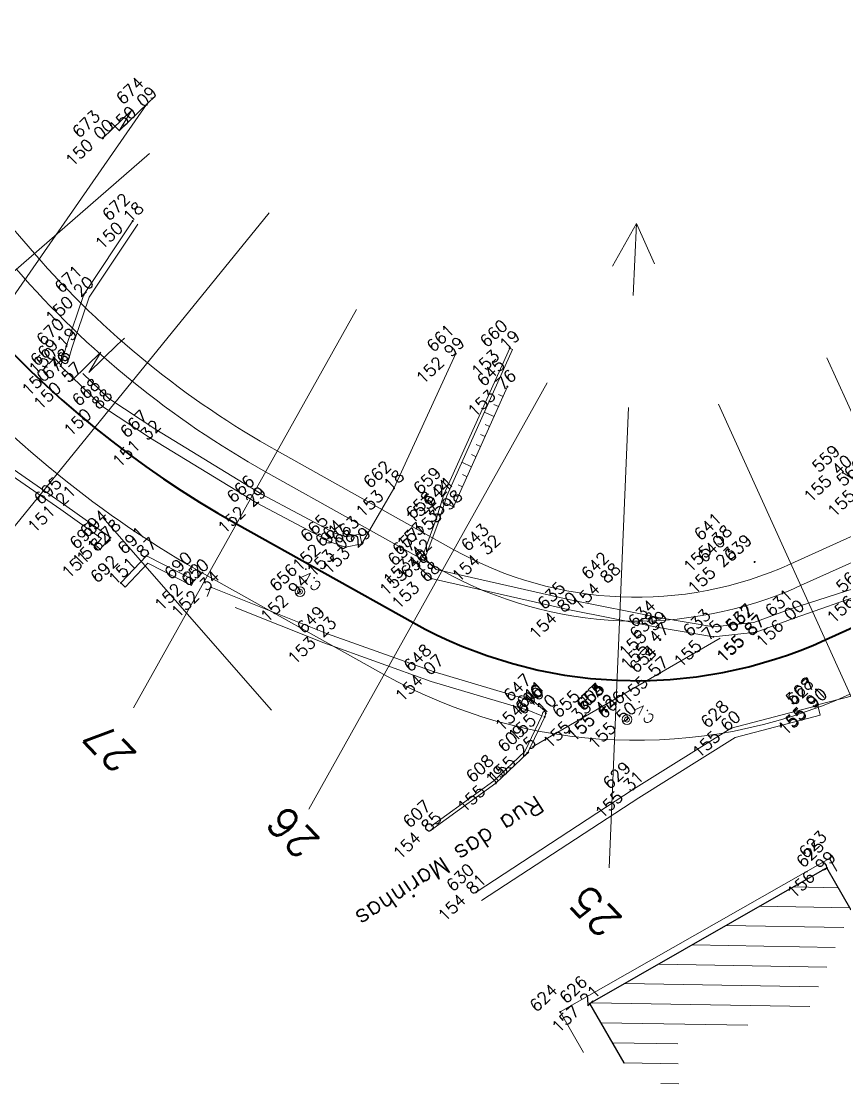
# Model space of a CAD drawing. Header units: millimetres. Extents: x -16 to 1007, y 828 to 1356.
# Drawn here: x 651.6 to 693, y 1204.5 to 1258 of the extents above; entities that cross this region are included whole.
import ezdxf
from ezdxf.enums import TextEntityAlignment as Align

# ---------------------------------------------------------------- set-up
doc = ezdxf.new("R2010")
doc.units = ezdxf.units.MM
doc.header["$LTSCALE"] = 4
for name, pattern in [('CONTINUOUS1', [0, 0, 0]), ('DASHED', [0.75, 0.5, -0.25]), ('DGN2', [8.182077, 4.091038, -4.091038]), ('DGN4', [16.364154, 8.182077, -4.091038, 0, -4.091038])]:
    doc.linetypes.add(name, pattern=pattern)
doc.layers.get('0').update_dxf_attribs({"linetype": 'CONTINUOUS1', "lineweight": 0})
for name, color, linetype, lineweight, true_color in [('1', 1, 'DASHED', 0, 0xff0000), ('20', 4, 'CONTINUOUS1', 0, 0x00ffff), ('53', 3, 'CONTINUOUS1', 0, 0x00ff00), ('56', 6, 'CONTINUOUS1', 0, 0xff00ff), ('6', 2, 'CONTINUOUS1', 0, 0xffff00), ('9', 1, 'CONTINUOUS1', 0, 0xff0000)]:
    doc.layers.add(name, color=color, linetype=linetype, lineweight=lineweight, true_color=true_color)
for name, color, linetype, lineweight in [('10', 7, 'CONTINUOUS1', 0), ('11', 7, 'CONTINUOUS1', 0), ('12', 7, 'CONTINUOUS1', 0), ('13', 7, 'CONTINUOUS1', 0), ('2', 7, 'CONTINUOUS1', 0), ('4', 7, 'CONTINUOUS1', 0), ('57', 7, 'CONTINUOUS1', 0), ('Level 1', 7, 'Continuous', 0)]:
    doc.layers.add(name, color=color, linetype=linetype, lineweight=lineweight)
doc.styles.get("Standard").update_dxf_attribs({"font": 'txt_____.ttf'})

# ---------------------------------------------------------------- blocks, each defined once
blk = doc.blocks.new('anonymous')
at = {"color": 7, "lineweight": 0}
for p, q in [((-101.865, 31.711), (-110.342, 41.412)), ((-105.092, 38.475), (-96.21, 33.507))]:
    blk.add_line(p, q, dxfattribs=at)
at = {"layer": '1', "color": 7, "linetype": 'DGN2', "flags": 128}
for points in [[(-112.07, 49.337), (-111.905, 49.928), (-111.041, 52.496), (-108.598, 56.163)], [(-97.417, 40.577), (-98.109, 40.44), (-98.687, 40.628), (-102.332, 42.569), (-107.678, 45.831), (-110.047, 47.393), (-112.07, 49.337)], [(-110.712, 40.014), (-110.411, 40.348), (-112.456, 41.806), (-115.818, 44.133), (-116.156, 44.351), (-120.45, 43.437), (-128.28, 41.791)], [(-105.892, 37.986), (-108.087, 39.114), (-109.22, 37.912)], [(-88.268, 31.431), (-88.928, 31.704), (-93.842, 33.165), (-99.227, 35.098), (-105.096, 37.437)]]:
    blk.add_lwpolyline(points, dxfattribs=at)
at = {"layer": '1', "color": 7, "flags": 128}
for points in [[(-110.489, 39.813), (-110.712, 40.014)], [(-109.438, 38.118), (-109.22, 37.912)], [(-105.755, 38.253), (-105.892, 37.986)], [(-104.911, 37.901), (-105.096, 37.437)], [(-88.073, 31.562), (-88.118, 31.687)]]:
    blk.add_lwpolyline(points, dxfattribs=at)
at = {"layer": '10', "color": 7, "linetype": 'CONTINUOUS1'}
blk.add_line((-95.711, 42.876), (-97.338, 40.069), dxfattribs=at)
at = {"layer": '10', "color": 7, "linetype": 'CONTINUOUS1', "flags": 128}
for points in [[(-108.146, 62.182), (-115.153, 52.11)], [(-92.598, 49.66), (-95.711, 42.876)], [(-73.14, 43.669), (-71.945, 42.933), (-71.101, 42.417), (-68.936, 41.171), (-67.708, 40.454)], [(-79.301, 35.336), (-88.743, 29.866)], [(-74.472, 31.967), (-68.793, 33.423)]]:
    blk.add_lwpolyline(points, dxfattribs=at)
at = {"layer": '11', "color": 7, "flags": 128}
for points in [[(-110.347, 60.502), (-108.909, 61.891), (-109.527, 60.863), (-108.088, 62.252), (-107.728, 62.599)], [(-111.883, 48.343), (-110.444, 49.732), (-111.062, 48.703), (-109.624, 50.093), (-109.264, 50.44)]]:
    blk.add_lwpolyline(points, dxfattribs=at)
for points in [[(-110.374, 60.476, 0.075, 0.0000075, 1), (-110.32, 60.528, 0.075, 0.0000075, 1), (-110.374, 60.476, 0.075, 0.0000075, 1)], [(-111.91, 48.317, 0.075, 0.0000075, 1), (-111.856, 48.369, 0.075, 0.0000075, 1), (-111.91, 48.317, 0.075, 0.0000075, 1)]]:
    blk.add_lwpolyline(points, format="xyseb", dxfattribs=at)
at = {"layer": '12', "color": 7, "flags": 128}
blk.add_lwpolyline([(-82.344, 35.233, 0.075, 0.0000075, 1), (-82.29, 35.285, 0.075, 0.0000075, 1), (-82.344, 35.233, 0.075, 0.0000075, 1)], format="xyseb", dxfattribs=at)
at = {"layer": '2', "color": 7}
for points in [[(-112.468, 49.026), (-112.192, 50.016), (-111.313, 52.629), (-108.847, 56.329)], [(-110.489, 39.813), (-109.964, 40.398), (-112.284, 42.051), (-115.652, 44.383), (-116.098, 44.67), (-120.513, 43.73), (-128.342, 42.084)], [(-105.755, 38.253), (-108.15, 39.484), (-109.438, 38.118)], [(-88.118, 31.687), (-88.665, 32.148), (-93.686, 33.64), (-99.05, 35.565), (-104.911, 37.901)], [(-93.844, 25.874), (-90.685, 28.154), (-89.123, 29.646), (-88.268, 31.431), (-88.217, 31.604)]]:
    blk.add_lwpolyline(points, dxfattribs=at)
at = {"layer": '2', "color": 7, "flags": 128}
for points in [[(-94.253, 39.499), (-93.577, 41.326), (-93.196, 42.562), (-89.886, 49.926)], [(-94.151, 39.341), (-93.435, 41.278), (-93.055, 42.509), (-89.75, 49.865)], [(-89.886, 49.926), (-89.75, 49.865)], [(-97.32, 40.087), (-98.14, 39.924), (-98.884, 40.166), (-102.58, 42.135), (-107.945, 45.408), (-110.361, 47.001), (-112.468, 49.026)], [(-97.32, 40.087), (-97.417, 40.577)], [(-67.632, 40.469), (-69.751, 39.01), (-72.086, 37.997), (-75.753, 36.817)], [(-67.405, 40.14), (-69.556, 38.659), (-71.94, 37.624), (-75.579, 36.348)], [(-94.485, 38.969), (-94.253, 39.499)], [(-75.753, 36.817), (-77.608, 36.128), (-79.623, 35.912), (-82.308, 36.367), (-86.85, 37.266), (-93.586, 38.795), (-94.271, 39.457)], [(-75.579, 36.348), (-77.493, 35.638), (-79.638, 35.408), (-82.398, 35.875), (-86.954, 36.777), (-93.833, 38.338), (-94.485, 38.969)], [(-93.756, 25.753), (-90.588, 28.039), (-88.999, 29.556), (-88.127, 31.377), (-88.073, 31.562)], [(-74.392, 31.949), (-78.741, 30.808), (-83.661, 27.735), (-91.571, 22.555)], [(-88.118, 31.687), (-88.217, 31.604)], [(-74.392, 31.949), (-74.265, 31.466)], [(-74.265, 31.466), (-78.541, 30.344), (-83.392, 27.313), (-91.297, 22.137)]]:
    blk.add_lwpolyline(points, dxfattribs=at)
at = {"layer": '20', "color": 1, "linetype": 'Continuous', "lineweight": 13, "true_color": 0xff0000}
for p, q in [((-123.947, 66.378), (-113.788, 54.687)), ((-107.997, 59.72), (-125.598, 44.423)), ((-101.979, 56.738), (-117.37, 37.809)), ((-83.517, 56.198), (-84.711, 54.063)), ((-83.517, 56.198), (-83.669, 52.578)), ((-83.517, 56.198), (-82.602, 54.181)), ((-97.593, 51.881), (-108.805, 31.838)), ((-73.937, 49.45), (-64.891, 29.508)), ((-88.002, 48.18), (-99.992, 26.744)), ((-79.392, 47.105), (-70.542, 27.594)), ((-83.906, 46.95), (-84.882, 23.782))]:
    blk.add_line(p, q, dxfattribs=at)
at = {"layer": '20', "color": 1, "lineweight": 13, "true_color": 0xff0000}
for p, q in [((-101.577, 44.759), (-92.695, 39.79)), ((-102.163, 43.712), (-93.28, 38.743)), ((-75.751, 39.077), (-70.344, 41.529)), ((-75.255, 37.984), (-69.849, 40.436)), ((-105.092, 38.475), (-96.21, 33.507))]:
    blk.add_line(p, q, dxfattribs=at)
at = {"layer": '20', "color": 1, "linetype": 'DGN4', "lineweight": 40, "true_color": 0xff0000}
for p, q in [((-103.627, 41.093), (-94.745, 36.125)), ((-74.016, 35.252), (-68.609, 37.704))]:
    blk.add_line(p, q, dxfattribs=at)
at = {"layer": '20', "color": 1, "linetype": 'Continuous', "lineweight": 13, "true_color": 0xff0000}
for major_axis in [(-34.569, -30.043), (-35.475, -30.83), (-40.004, -34.766)]:
    blk.add_ellipse((-79.218, 84.73), major_axis=major_axis, ratio=1, start_param=0, end_param=0.345325, dxfattribs=at)
at = {"layer": '20', "color": 1, "linetype": 'DGN4', "lineweight": 40, "true_color": 0xff0000}
for centre, major_axis, end_param in [((-79.218, 84.73), (-37.74, -32.798), 0.345325), ((-83.517, 56.198), (-11.228, -20.073), 0.93586)]:
    blk.add_ellipse(centre, major_axis=major_axis, ratio=1, start_param=0, end_param=end_param, dxfattribs=at)
at = {"layer": '20', "color": 1, "lineweight": 13, "true_color": 0xff0000}
for major_axis in [(13.524, 13.06), (14.387, 13.893), (18.703, 18.061)]:
    blk.add_ellipse((-83.517, 56.198), major_axis=major_axis, ratio=1, start_param=3.434432, end_param=4.370292, dxfattribs=at)
at = {"layer": '4', "color": 7, "flags": 128}
for points in [[(-92.706, 41.952), (-89.998, 47.999)], [(-90.223, 47.495), (-90.451, 47.597)], [(-90.449, 46.991), (-90.677, 47.093)], [(-90.675, 46.487), (-91.168, 46.708)], [(-90.9, 45.983), (-91.128, 46.085)], [(-91.126, 45.479), (-91.354, 45.582)], [(-91.352, 44.975), (-91.58, 45.078)], [(-91.577, 44.471), (-91.805, 44.574)], [(-91.803, 43.968), (-92.3, 44.19)], [(-92.029, 43.464), (-92.257, 43.566)], [(-92.254, 42.96), (-92.482, 43.062)], [(-92.48, 42.456), (-92.708, 42.558)], [(-92.706, 41.952), (-93.164, 42.157)]]:
    blk.add_lwpolyline(points, dxfattribs=at)
at = {"layer": '6', "color": 7, "linetype": 'CONTINUOUS1'}
for p, q in [((-73.432, 23.611), (-73.799, 24.254)), ((-73.359, 22.783), (-75.612, 22.822)), ((-72.779, 21.773), (-77.304, 21.852)), ((-73.084, 20.778), (-78.997, 20.881)), ((-73.51, 19.785), (-80.69, 19.91)), ((-73.937, 18.792), (-82.382, 18.94)), ((-74.363, 17.8), (-84.075, 17.969)), ((-74.789, 16.807), (-85.768, 16.999)), ((-86.177, 14.491), (-87.342, 16.535)), ((-77.902, 15.861), (-85.296, 15.99)), ((-81.438, 14.923), (-84.717, 14.98)), ((-81.409, 13.922), (-84.137, 13.97)), ((-81.381, 12.921), (-82.293, 12.937))]:
    blk.add_line(p, q, dxfattribs=at)
at = {"layer": '6', "color": 7, "linetype": 'CONTINUOUS1', "lineweight": 30}
for p, q in [((-72.709, 21.651), (-73.933, 23.785)), ((-84.137, 13.97), (-85.848, 16.953))]:
    blk.add_line(p, q, dxfattribs=at)
at = {"layer": '6', "color": 7, "linetype": 'CONTINUOUS1', "flags": 128}
blk.add_lwpolyline([(-73.799, 24.254), (-87.342, 16.535)], dxfattribs=at)
at = {"layer": '6', "color": 7, "linetype": 'CONTINUOUS1', "lineweight": 30}
blk.add_lwpolyline([(-73.933, 23.785), (-85.848, 16.953)], dxfattribs=at)
at = {"layer": '6', "color": 7, "linetype": 'CONTINUOUS1'}
blk.add_point((-84.137, 13.97), dxfattribs=at)
at = {"layer": '9', "color": 7}
for centre, radius in [((-100.433, 37.679), 0.25), ((-100.433, 37.679), 0.125), ((-83.986, 31.243), 0.25), ((-83.986, 31.243), 0.125)]:
    blk.add_circle(centre, radius, dxfattribs=at)
at = {"layer": '12', "color": 7}
for s, p in [('C.V.', (-99.755, 38.452)), ('tel', (-82.733, 34.726)), ('C.V.', (-82.997, 31.774))]:
    blk.add_text(s, height=0.5, rotation=134, dxfattribs=at).set_placement(p, align=Align.CENTER)
at = {"layer": '20', "color": 1, "linetype": 'Continuous', "lineweight": 13, "true_color": 0xff0000}
for s, p in [('27', (-109.675, 28.429)), ('26', (-100.45, 24.11)), ('25', (-85.247, 20.146))]:
    blk.add_text(s, height=1.5, rotation=134, dxfattribs=at).set_placement(p, align=Align.TOP_LEFT)
at = {"layer": 'Level 1', "color": 7}
blk.add_text('Rua das Marinhas', height=0.9, rotation=213.218, dxfattribs=at).set_placement((-88.069, 26.722), align=Align.TOP_LEFT)

msp = doc.modelspace()

# ---------------------------------------------------------------- linework, layer by layer
at = {"layer": '13', "linetype": 'Continuous', "lineweight": 0}
for points in [[(657.89, 1253.777, 1), (657.926, 1253.812, 1), (657.89, 1253.777, 1)], [(655.688, 1252.097, 1), (655.724, 1252.132, 1), (655.688, 1252.097, 1)], [(657.188, 1247.924, 1), (657.224, 1247.959, 1), (657.188, 1247.924, 1)], [(654.723, 1244.224, 1), (654.759, 1244.259, 1), (654.723, 1244.224, 1)], [(653.843, 1241.611, 1), (653.879, 1241.646, 1), (653.843, 1241.611, 1)], [(673.438, 1241.255, 1), (673.474, 1241.29, 1), (673.438, 1241.255, 1)], [(676.149, 1241.522, 1), (676.185, 1241.556, 1), (676.149, 1241.522, 1)], [(653.568, 1240.622, 1), (653.604, 1240.656, 1), (653.568, 1240.622, 1)], [(654.153, 1239.938, 1), (654.189, 1239.972, 1), (654.153, 1239.938, 1)], [(676.038, 1239.594, 1), (676.074, 1239.629, 1), (676.038, 1239.594, 1)], [(655.675, 1238.596, 1), (655.711, 1238.63, 1), (655.675, 1238.596, 1)], [(658.09, 1237.003, 1), (658.126, 1237.038, 1), (658.09, 1237.003, 1)], [(692.896, 1235.264, 1), (692.932, 1235.299, 1), (692.896, 1235.264, 1)], [(670.325, 1234.472, 1), (670.361, 1234.506, 1), (670.325, 1234.472, 1)], [(663.455, 1233.73, 1), (663.491, 1233.765, 1), (663.455, 1233.73, 1)], [(672.84, 1234.157, 1), (672.875, 1234.192, 1), (672.84, 1234.157, 1)], [(653.752, 1233.646, 1), (653.788, 1233.681, 1), (653.752, 1233.646, 1)], [(673.33, 1233.547, 1), (673.366, 1233.582, 1), (673.33, 1233.547, 1)], [(672.458, 1232.921, 1), (672.494, 1232.955, 1), (672.458, 1232.921, 1)], [(656.072, 1231.993, 1), (656.108, 1232.028, 1), (656.072, 1231.993, 1)], [(667.152, 1231.761, 1), (667.188, 1231.795, 1), (667.152, 1231.761, 1)], [(668.716, 1231.682, 1), (668.752, 1231.716, 1), (668.716, 1231.682, 1)], [(686.885, 1231.775, 1), (686.921, 1231.81, 1), (686.885, 1231.775, 1)], [(655.547, 1231.408, 1), (655.583, 1231.443, 1), (655.547, 1231.408, 1)], [(657.885, 1231.079, 1), (657.921, 1231.114, 1), (657.885, 1231.079, 1)], [(667.896, 1231.519, 1), (667.932, 1231.554, 1), (667.896, 1231.519, 1)], [(671.783, 1231.094, 1), (671.819, 1231.129, 1), (671.783, 1231.094, 1)], [(675.24, 1231.299, 1), (675.276, 1231.334, 1), (675.24, 1231.299, 1)], [(671.551, 1230.564, 1), (671.587, 1230.599, 1), (671.551, 1230.564, 1)], [(687.098, 1230.689, 1), (687.134, 1230.724, 1), (687.098, 1230.689, 1)], [(660.281, 1229.848, 1), (660.317, 1229.883, 1), (660.281, 1229.848, 1)], [(661.125, 1229.496, 1), (661.161, 1229.531, 1), (661.125, 1229.496, 1)], [(672.203, 1229.934, 1), (672.239, 1229.968, 1), (672.203, 1229.934, 1)], [(681.28, 1229.874, 1), (681.316, 1229.909, 1), (681.28, 1229.874, 1)], [(665.602, 1229.274, 1), (665.638, 1229.309, 1), (665.602, 1229.274, 1)], [(679.082, 1228.372, 1), (679.118, 1228.407, 1), (679.082, 1228.372, 1)], [(690.456, 1227.943, 1), (690.492, 1227.978, 1), (690.456, 1227.943, 1)], [(683.637, 1227.47, 1), (683.673, 1227.505, 1), (683.637, 1227.47, 1)], [(666.985, 1227.16, 1), (667.021, 1227.195, 1), (666.985, 1227.16, 1)], [(683.719, 1226.854, 1), (683.755, 1226.889, 1), (683.719, 1226.854, 1)], [(686.397, 1227.003, 1), (686.433, 1227.037, 1), (686.397, 1227.003, 1)], [(688.539, 1227.262, 1), (688.575, 1227.296, 1), (688.539, 1227.262, 1)], [(688.543, 1227.233, 1), (688.579, 1227.267, 1), (688.543, 1227.233, 1)], [(672.35, 1225.235, 1), (672.385, 1225.27, 1), (672.35, 1225.235, 1)], [(683.702, 1225.174, 1), (683.738, 1225.209, 1), (683.702, 1225.174, 1)], [(677.371, 1223.743, 1), (677.407, 1223.778, 1), (677.371, 1223.743, 1)], [(677.963, 1223.157, 1), (677.999, 1223.192, 1), (677.963, 1223.157, 1)], [(681.018, 1223.275, 1), (681.054, 1223.31, 1), (681.018, 1223.275, 1)], [(681.021, 1223.276, 1), (681.057, 1223.311, 1), (681.021, 1223.276, 1)], [(681.037, 1223.269, 1), (681.072, 1223.303, 1), (681.037, 1223.269, 1)], [(691.563, 1223.562, 1), (691.599, 1223.597, 1), (691.563, 1223.562, 1)], [(691.643, 1223.545, 1), (691.679, 1223.579, 1), (691.643, 1223.545, 1)], [(679.815, 1222.922, 1), (679.851, 1222.957, 1), (679.815, 1222.922, 1)], [(682.049, 1222.839, 1), (682.085, 1222.873, 1), (682.049, 1222.839, 1)], [(687.294, 1222.403, 1), (687.33, 1222.438, 1), (687.294, 1222.403, 1)], [(677.036, 1221.151, 1), (677.072, 1221.186, 1), (677.036, 1221.151, 1)], [(675.447, 1219.634, 1), (675.483, 1219.668, 1), (675.447, 1219.634, 1)], [(682.374, 1219.33, 1), (682.41, 1219.365, 1), (682.374, 1219.33, 1)], [(672.279, 1217.348, 1), (672.315, 1217.383, 1), (672.279, 1217.348, 1)], [(692.102, 1215.38, 1), (692.138, 1215.415, 1), (692.102, 1215.38, 1)], [(674.465, 1214.15, 1), (674.501, 1214.185, 1), (674.465, 1214.15, 1)], [(680.188, 1208.548, 1), (680.224, 1208.582, 1), (680.188, 1208.548, 1)]]:
    msp.add_lwpolyline(points, format="xyb", dxfattribs=at)
at = {"layer": '53', "linetype": 'Continuous', "lineweight": 0}
msp.add_lwpolyline([(680.994, 1223.25, 1), (681.084, 1223.337, 1), (680.994, 1223.25, 1)], format="xyb", dxfattribs=at)
at = {"layer": '56', "linetype": 'Continuous', "lineweight": 0}
for points in [[(692.896, 1235.264, 1), (692.932, 1235.299, 1), (692.896, 1235.264, 1)], [(688.539, 1227.262, 1), (688.575, 1227.296, 1), (688.539, 1227.262, 1)], [(691.563, 1223.562, 1), (691.599, 1223.597, 1), (691.563, 1223.562, 1)]]:
    msp.add_lwpolyline(points, format="xyb", dxfattribs=at)
at = {"layer": '57', "linetype": 'Continuous', "lineweight": 0}
for points in [[(657.89, 1253.777, 1), (657.926, 1253.812, 1), (657.89, 1253.777, 1)], [(655.688, 1252.097, 1), (655.724, 1252.132, 1), (655.688, 1252.097, 1)], [(657.188, 1247.924, 1), (657.224, 1247.959, 1), (657.188, 1247.924, 1)], [(654.723, 1244.224, 1), (654.759, 1244.259, 1), (654.723, 1244.224, 1)], [(653.843, 1241.611, 1), (653.879, 1241.646, 1), (653.843, 1241.611, 1)], [(673.438, 1241.255, 1), (673.474, 1241.29, 1), (673.438, 1241.255, 1)], [(676.149, 1241.522, 1), (676.185, 1241.556, 1), (676.149, 1241.522, 1)], [(653.568, 1240.622, 1), (653.604, 1240.656, 1), (653.568, 1240.622, 1)], [(654.153, 1239.938, 1), (654.189, 1239.972, 1), (654.153, 1239.938, 1)], [(676.038, 1239.594, 1), (676.074, 1239.629, 1), (676.038, 1239.594, 1)], [(655.675, 1238.596, 1), (655.711, 1238.63, 1), (655.675, 1238.596, 1)], [(658.09, 1237.003, 1), (658.126, 1237.038, 1), (658.09, 1237.003, 1)], [(670.325, 1234.472, 1), (670.361, 1234.506, 1), (670.325, 1234.472, 1)], [(663.455, 1233.73, 1), (663.491, 1233.765, 1), (663.455, 1233.73, 1)], [(672.84, 1234.157, 1), (672.875, 1234.192, 1), (672.84, 1234.157, 1)], [(653.752, 1233.646, 1), (653.788, 1233.681, 1), (653.752, 1233.646, 1)], [(673.33, 1233.547, 1), (673.366, 1233.582, 1), (673.33, 1233.547, 1)], [(672.458, 1232.921, 1), (672.494, 1232.955, 1), (672.458, 1232.921, 1)], [(656.072, 1231.993, 1), (656.108, 1232.028, 1), (656.072, 1231.993, 1)], [(667.152, 1231.761, 1), (667.188, 1231.795, 1), (667.152, 1231.761, 1)], [(668.716, 1231.682, 1), (668.752, 1231.716, 1), (668.716, 1231.682, 1)], [(686.885, 1231.775, 1), (686.921, 1231.81, 1), (686.885, 1231.775, 1)], [(655.547, 1231.408, 1), (655.583, 1231.443, 1), (655.547, 1231.408, 1)], [(657.885, 1231.079, 1), (657.921, 1231.114, 1), (657.885, 1231.079, 1)], [(667.896, 1231.519, 1), (667.932, 1231.554, 1), (667.896, 1231.519, 1)], [(671.783, 1231.094, 1), (671.819, 1231.129, 1), (671.783, 1231.094, 1)], [(675.24, 1231.299, 1), (675.276, 1231.334, 1), (675.24, 1231.299, 1)], [(671.551, 1230.564, 1), (671.587, 1230.599, 1), (671.551, 1230.564, 1)], [(687.098, 1230.689, 1), (687.134, 1230.724, 1), (687.098, 1230.689, 1)], [(688.467, 1230.768, 1), (688.503, 1230.803, 1), (688.467, 1230.768, 1)], [(656.598, 1229.713, 1), (656.633, 1229.748, 1), (656.598, 1229.713, 1)], [(660.281, 1229.848, 1), (660.317, 1229.883, 1), (660.281, 1229.848, 1)], [(661.125, 1229.496, 1), (661.161, 1229.531, 1), (661.125, 1229.496, 1)], [(672.203, 1229.934, 1), (672.239, 1229.968, 1), (672.203, 1229.934, 1)], [(681.28, 1229.874, 1), (681.316, 1229.909, 1), (681.28, 1229.874, 1)], [(665.602, 1229.274, 1), (665.638, 1229.309, 1), (665.602, 1229.274, 1)], [(679.082, 1228.372, 1), (679.118, 1228.407, 1), (679.082, 1228.372, 1)], [(690.456, 1227.943, 1), (690.492, 1227.978, 1), (690.456, 1227.943, 1)], [(683.637, 1227.47, 1), (683.673, 1227.505, 1), (683.637, 1227.47, 1)], [(666.985, 1227.16, 1), (667.021, 1227.195, 1), (666.985, 1227.16, 1)], [(683.719, 1226.854, 1), (683.755, 1226.889, 1), (683.719, 1226.854, 1)], [(686.397, 1227.003, 1), (686.433, 1227.037, 1), (686.397, 1227.003, 1)], [(688.543, 1227.233, 1), (688.579, 1227.267, 1), (688.543, 1227.233, 1)], [(672.35, 1225.235, 1), (672.385, 1225.27, 1), (672.35, 1225.235, 1)], [(683.702, 1225.174, 1), (683.738, 1225.209, 1), (683.702, 1225.174, 1)], [(677.371, 1223.743, 1), (677.407, 1223.778, 1), (677.371, 1223.743, 1)], [(677.918, 1223.282, 1), (677.954, 1223.317, 1), (677.918, 1223.282, 1)], [(677.963, 1223.157, 1), (677.999, 1223.192, 1), (677.963, 1223.157, 1)], [(681.018, 1223.275, 1), (681.054, 1223.31, 1), (681.018, 1223.275, 1)], [(681.021, 1223.276, 1), (681.057, 1223.311, 1), (681.021, 1223.276, 1)], [(681.037, 1223.269, 1), (681.072, 1223.303, 1), (681.037, 1223.269, 1)], [(691.643, 1223.545, 1), (691.679, 1223.579, 1), (691.643, 1223.545, 1)], [(677.908, 1222.972, 1), (677.944, 1223.007, 1), (677.908, 1222.972, 1)], [(679.815, 1222.922, 1), (679.851, 1222.957, 1), (679.815, 1222.922, 1)], [(682.049, 1222.839, 1), (682.085, 1222.873, 1), (682.049, 1222.839, 1)], [(687.294, 1222.403, 1), (687.33, 1222.438, 1), (687.294, 1222.403, 1)], [(677.036, 1221.151, 1), (677.072, 1221.186, 1), (677.036, 1221.151, 1)], [(675.447, 1219.634, 1), (675.483, 1219.668, 1), (675.447, 1219.634, 1)], [(682.374, 1219.33, 1), (682.41, 1219.365, 1), (682.374, 1219.33, 1)], [(672.279, 1217.348, 1), (672.315, 1217.383, 1), (672.279, 1217.348, 1)], [(692.237, 1215.85, 1), (692.273, 1215.884, 1), (692.237, 1215.85, 1)], [(692.102, 1215.38, 1), (692.138, 1215.415, 1), (692.102, 1215.38, 1)], [(674.465, 1214.15, 1), (674.501, 1214.185, 1), (674.465, 1214.15, 1)], [(678.693, 1208.13, 1), (678.729, 1208.165, 1), (678.693, 1208.13, 1)], [(680.188, 1208.548, 1), (680.224, 1208.582, 1), (680.188, 1208.548, 1)]]:
    msp.add_lwpolyline(points, format="xyb", dxfattribs=at)

# ---------------------------------------------------------------- block references
at = {"color": 7, "linetype": 'Continuous', "lineweight": 0}
msp.add_blockref('anonymous', (766.054, 1191.612), dxfattribs=at)

# ---------------------------------------------------------------- texts
at = {"layer": '13', "linetype": 'Continuous', "lineweight": 0}
for s, p in [('150 09 ', (657.555, 1253.453)), ('150 00 ', (655.389, 1251.808)), ('150 18 ', (656.889, 1247.635)), ('150 20 ', (654.387, 1243.9)), ('150 19 ', (653.544, 1241.322)), ('153 19 ', (675.814, 1241.198)), ('152 99 ', (673.031, 1240.862)), ('150 48 ', (653.196, 1240.263)), ('150 57 ', (653.781, 1239.579)), ('153 76 ', (675.631, 1239.201)), ('150 88 ', (655.303, 1238.237)), ('151 32 ', (657.755, 1236.68)), ('155 40 ', (692.524, 1234.905)), ('153 18 ', (669.989, 1234.148)), ('153 21 ', (672.504, 1233.834)), ('155 60 ', (693.719, 1234.169)), ('151 21 ', (653.488, 1233.392)), ('152 29 ', (663.048, 1233.337)), ('153 98 ', (672.923, 1233.153)), ('153 35 ', (672.051, 1232.527)), ('151 78 ', (655.737, 1231.669)), ('151 82 ', (655.212, 1231.084)), ('152 91 ', (666.816, 1231.437)), ('153 08 ', (667.524, 1231.16)), ('153 29 ', (668.309, 1231.288)), ('155 38 ', (686.478, 1231.382)), ('151 87 ', (657.55, 1230.755)), ('153 42 ', (671.376, 1230.701)), ('154 32 ', (674.832, 1230.906)), ('153 40 ', (671.18, 1230.205)), ('155 23 ', (686.691, 1230.296)), ('152 22 ', (659.874, 1229.454)), ('153 68 ', (671.796, 1229.54)), ('154 88 ', (680.873, 1229.481)), ('152 34 ', (660.717, 1229.103)), ('152 94 ', (665.195, 1228.881)), ('156 23 ', (693.688, 1228.826)), ('154 80 ', (678.71, 1228.014)), ('156 00 ', (690.121, 1227.619)), ('153 23 ', (666.578, 1226.767)), ('155 39 ', (683.23, 1227.077)), ('155 87 ', (688.132, 1226.868)), ('155 87 ', (688.135, 1226.839)), ('155 47 ', (683.312, 1226.461)), ('155 75 ', (685.99, 1226.609)), ('154 07 ', (671.978, 1224.876)), ('155 57 ', (683.294, 1224.78)), ('154 90 ', (676.999, 1223.384)), ('155 91 ', (691.228, 1223.238)), ('155 90 ', (691.272, 1223.186)), ('155 10 ', (677.663, 1222.868)), ('155 33 ', (679.408, 1222.529)), ('155 42 ', (680.611, 1222.882)), ('155 42 ', (680.614, 1222.883)), ('155 42 ', (680.629, 1222.875)), ('155 50 ', (681.678, 1222.48)), ('155 60 ', (686.923, 1222.044)), ('155 25 ', (676.629, 1220.758)), ('155 19 ', (675.112, 1219.31)), ('155 31 ', (682.039, 1219.006)), ('154 85 ', (671.872, 1216.955)), ('156 99 ', (691.695, 1214.987)), ('154 81 ', (674.129, 1213.826)), ('157 21 ', (679.852, 1208.224))]:
    msp.add_text(s, height=0.6, rotation=44, dxfattribs=at).set_placement(p, align=Align.CENTER)
at = {"layer": '53', "linetype": 'Continuous', "lineweight": 0}
msp.add_text('E7', height=0.6, rotation=44, dxfattribs=at).set_placement((680.486, 1223.872), align=Align.CENTER)
at = {"layer": '56', "linetype": 'Continuous', "lineweight": 0}
for s, p in [('559', (692.277, 1235.778)), ('560', (693.507, 1235.077)), ('566', (693.477, 1229.734)), ('567', (687.921, 1227.776)), ('568', (690.944, 1224.077))]:
    msp.add_text(s, height=0.6, rotation=44, dxfattribs=at).set_placement(p, align=Align.CENTER)
at = {"layer": '57', "linetype": 'Continuous', "lineweight": 0}
for s, p in [('674', (657.271, 1254.292)), ('673', (655.07, 1252.612)), ('672', (656.569, 1248.439)), ('671', (654.176, 1244.808)), ('670', (653.261, 1242.161)), ('660', (675.566, 1242.071)), ('661', (672.891, 1241.84)), ('669', (652.949, 1241.136)), ('676', (653.534, 1240.452)), ('645', (675.419, 1240.109)), ('668', (655.056, 1239.11)), ('667', (657.472, 1237.518)), ('662', (669.706, 1234.986)), ('659', (672.221, 1234.672)), ('695', (653.133, 1234.161)), ('666', (662.836, 1234.245)), ('644', (672.711, 1234.062)), ('658', (671.84, 1233.435)), ('694', (655.453, 1232.508)), ('693', (654.928, 1231.923)), ('665', (666.533, 1232.275)), ('664', (667.277, 1232.034)), ('663', (668.097, 1232.196)), ('643', (674.621, 1231.814)), ('641', (686.338, 1232.359)), ('691', (657.338, 1231.663)), ('657', (671.164, 1231.609)), ('637', (670.932, 1231.079)), ('640', (686.515, 1231.239)), ('639', (687.849, 1231.283)), ('690', (659.698, 1230.397)), ('636', (671.584, 1230.448)), ('642', (680.662, 1230.389)), ('692', (655.979, 1230.228)), ('650', (660.542, 1230.046)), ('656', (664.984, 1229.789)), ('635', (678.463, 1228.887)), ('631', (689.91, 1228.527)), ('649', (666.367, 1227.675)), ('634', (683.019, 1227.985)), ('632', (687.924, 1227.747)), ('638', (683.1, 1227.369)), ('633', (685.779, 1227.517)), ('648', (671.731, 1225.75)), ('654', (683.083, 1225.689)), ('647', (676.752, 1224.258)), ('611', (677.421, 1223.914)), ('605', (680.435, 1223.825)), ('627', (691.025, 1224.059)), ('646', (677.344, 1223.672)), ('610', (677.398, 1223.591)), ('655', (679.197, 1223.437)), ('653', (680.418, 1223.783)), ('604', (680.438, 1223.826)), ('606', (681.467, 1223.388)), ('628', (686.676, 1222.918)), ('609', (676.454, 1221.701)), ('608', (674.864, 1220.183)), ('629', (681.756, 1219.844)), ('607', (671.697, 1217.897)), ('623', (691.618, 1216.364)), ('625', (691.484, 1215.895)), ('630', (673.882, 1214.7)), ('626', (679.569, 1209.062)), ('624', (678.075, 1208.645))]:
    msp.add_text(s, height=0.6, rotation=44, dxfattribs=at).set_placement(p, align=Align.CENTER)

doc.saveas('drawing.dxf')
